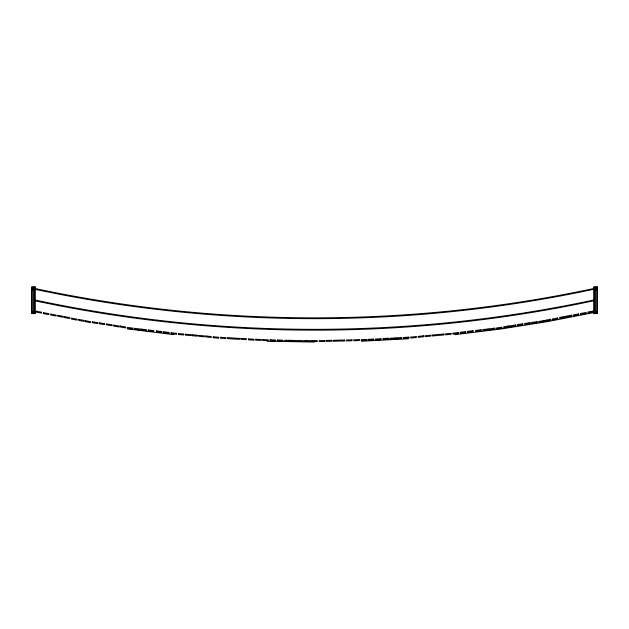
<?xml version="1.0" encoding="UTF-8"?>
<svg xmlns="http://www.w3.org/2000/svg" width="629" height="629" viewBox="0 0 629 629"><rect width="100%" height="100%" fill="white"/><g stroke="black" fill="none" stroke-linecap="round" stroke-linejoin="round"><path stroke-width="0.94" d="M34.91 288.766L34.965 288.475C218.585 327.615 410.328 327.638 593.941 288.467L594.091 289.214C410.399 328.527 218.522 328.424 34.815 289.269M34.854 300.56L34.965 299.97C218.585 339.11 410.328 339.133 593.941 299.962L594.091 300.709C410.399 340.022 218.522 339.919 34.815 300.764M594.098 312.527L548.024 321.529L501.659 328.904L455.058 334.659M361.4 341.24L408.292 338.772M267.514 341.24L314.453 342.058M127.255 328.904L173.856 334.659M593.949 311.732L594.091 312.471M596.976 288.011L596.976 289.717M596.937 311.481L596.937 312.88M596.835 286.942L596.835 313.596M595.584 286.942L595.584 313.596M594.342 286.942L594.342 313.596M594.201 288.011L594.201 289.717M34.799 288.011L34.799 289.717M34.76 311.481L34.76 312.88M34.658 286.942L34.658 313.596M33.416 286.942L33.416 313.596M32.165 286.942L32.165 313.596M32.024 288.011L32.024 289.717M297.879 340.501L297.855 341.453L303.375 341.586L303.398 340.635L297.879 340.501M304.868 340.501L304.845 341.453L310.364 341.586L310.388 340.635L304.868 340.501M311.764 340.501L311.74 341.453L317.26 341.586L317.283 340.635L311.764 340.501M277.444 340.006L277.413 340.965L282.932 341.138L282.964 340.179L277.444 340.006M291.038 340.344L291.007 341.303L296.526 341.476L296.558 340.517L291.038 340.344M270.179 339.794L270.148 340.745L275.667 340.949L275.699 339.998L270.179 339.794M255.822 339.259L255.783 340.21L261.302 340.446L261.342 339.487L255.822 339.259M240.931 338.41L240.883 339.361L246.403 339.621L246.442 338.669L240.931 338.41M234.082 338.119L234.035 339.07L239.555 339.346L239.602 338.394L234.082 338.119M262.733 339.558L262.686 340.509L268.198 340.792L268.245 339.841L262.733 339.558M227.737 337.694L227.682 338.654L233.202 338.96L233.249 338.001L227.737 337.694M248.573 338.889L248.518 339.849L254.03 340.187L254.085 339.228L248.573 338.889M220.504 337.27L220.433 338.229L225.945 338.622L226.008 337.671L220.504 337.27M213.247 336.806L213.168 337.757L218.672 338.205L218.75 337.254L213.247 336.806M185.508 334.196L185.421 335.147L190.925 335.611L191.012 334.659L185.508 334.196M192.042 334.77L191.963 335.721L197.467 336.193L197.545 335.241L192.042 334.77M198.89 335.399L198.803 336.35L204.307 336.837L204.394 335.886L198.89 335.399M178.447 333.543L178.361 334.494L183.865 335.005L183.951 334.054L178.447 333.543M171.198 332.749L171.096 333.7L176.584 334.321L176.694 333.37L171.198 332.749M163.744 331.798L163.634 332.741L169.122 333.386L169.232 332.442L163.744 331.798M205.817 335.949L205.707 336.892L211.187 337.537L211.297 336.594L205.817 335.949M148.326 329.958L148.216 330.909L153.696 331.569L153.814 330.626L148.326 329.958M134.63 328.307L134.512 329.258L139.992 329.926L140.11 328.983L134.63 328.307M156.456 330.878L156.338 331.821L161.826 332.497L161.944 331.546L156.456 330.878M127.569 327.426L127.451 328.369L132.931 329.069L133.049 328.126L127.569 327.426M141.171 329.077L141.045 330.021L146.526 330.728L146.651 329.777L141.171 329.077M92.432 321.828L92.29 322.771L97.754 323.589L97.896 322.638L92.432 321.828M106.726 323.959L106.584 324.902L112.048 325.728L112.19 324.784L106.726 323.959M99.382 322.85L99.24 323.793L104.705 324.627L104.846 323.683L99.382 322.85M113.794 325.162L113.645 326.105L119.101 326.978L119.251 326.034L113.794 325.162M36.183 311.19L36.01 312.133L41.443 313.132L41.616 312.188L36.183 311.19M43.495 312.684L43.322 313.619L48.755 314.618L48.928 313.674L43.495 312.684M50.839 314.083L50.666 315.019L56.099 316.017L56.272 315.082L50.839 314.083M57.899 315.341L57.726 316.277L63.159 317.275L63.332 316.34L57.899 315.341M64.441 316.599L64.268 317.543L69.701 318.533L69.866 317.598L64.441 316.599M71.698 318.172L71.525 319.115L76.958 320.114L77.131 319.17L71.698 318.172M78.759 319.43L78.586 320.373L84.019 321.372L84.192 320.428L78.759 319.43M85.3 320.688L85.127 321.631L90.56 322.63L90.733 321.686L85.3 320.688M120.359 326.034L120.186 326.97L125.619 327.968L125.792 327.033L120.359 326.034M509.081 325.853L503.648 326.852L503.821 327.795L509.254 326.797L509.081 325.853M593.257 311.017L587.824 312.015L587.997 312.951L593.43 311.953L593.257 311.017M571.533 315.16L566.1 316.159L566.273 317.102L571.706 316.104L571.533 315.16M578.594 313.902L573.161 314.901L573.334 315.844L578.766 314.846L578.594 313.902M585.937 312.503L580.512 313.501L580.677 314.445L586.11 313.446L585.937 312.503M564.999 316.426L559.566 317.417L559.739 318.36L565.172 317.362L564.999 316.426M550.674 319.257L545.241 320.255L545.414 321.191L550.847 320.192L550.674 319.257M557.734 317.999L552.301 318.997L552.474 319.933L557.907 318.934L557.734 317.999M544.14 320.515L538.707 321.513L538.88 322.449L544.313 321.458L544.14 320.515M515.638 324.989L510.182 325.861L510.331 326.805L515.788 325.932L515.638 324.989M530.05 322.677L524.586 323.51L524.735 324.454L530.192 323.62L530.05 322.677M522.707 323.778L517.242 324.603L517.392 325.555L522.848 324.729L522.707 323.778M537.001 321.647L531.536 322.465L531.678 323.408L537.142 322.591L537.001 321.647M488.269 328.896L482.789 329.604L482.907 330.547L488.387 329.848L488.269 328.896M501.863 327.245L496.383 327.953L496.509 328.896L501.989 328.196L501.863 327.245M472.977 330.697L467.496 331.373L467.614 332.316L473.094 331.648L472.977 330.697M494.811 328.134L489.323 328.802L489.441 329.753L494.921 329.077L494.811 328.134M481.106 329.785L475.626 330.445L475.736 331.397L481.224 330.728L481.106 329.785M423.624 335.768L418.136 336.413L418.246 337.364L423.734 336.719L423.624 335.768M465.688 331.617L460.2 332.261L460.31 333.213L465.798 332.568L465.688 331.617M458.234 332.576L452.746 333.189L452.849 334.141L458.337 333.527L458.234 332.576M450.985 333.37L445.489 333.873L445.576 334.825L451.072 334.321L450.985 333.37M430.543 335.226L425.047 335.705L425.125 336.657L430.629 336.177L430.543 335.226M437.391 334.589L431.887 335.06L431.974 336.012L437.477 335.54L437.391 334.589M443.932 334.023L438.429 334.486L438.507 335.438L444.011 334.974L443.932 334.023M416.194 336.633L410.682 337.073L410.761 338.025L416.264 337.584L416.194 336.633M408.936 337.097L403.425 337.49L403.496 338.441L408.999 338.048L408.936 337.097M380.859 338.716L375.348 339.055L375.411 340.006L380.922 339.668L380.859 338.716M401.695 337.521L396.184 337.828L396.239 338.779L401.75 338.473L401.695 337.521M366.707 339.385L361.188 339.66L361.235 340.619L366.754 340.336L366.707 339.385M395.35 337.938L389.831 338.221L389.878 339.173L395.397 338.889L395.35 337.938M388.51 338.229L382.99 338.488L383.037 339.448L388.549 339.18L388.51 338.229M373.61 339.078L368.091 339.314L368.13 340.265L373.65 340.037L373.61 339.078M359.253 339.621L353.734 339.817L353.773 340.776L359.293 340.572L359.253 339.621M338.394 340.171L332.875 340.344L332.906 341.295L338.426 341.122L338.394 340.171M351.996 339.833L346.477 340.006L346.508 340.965L352.028 340.784L351.996 339.833M331.554 340.32L326.034 340.454L326.058 341.413L331.577 341.28L331.554 340.32M35.177 286.942L31.647 286.942L31.647 313.596L35.177 313.596L35.177 286.942M597.353 286.942L593.823 286.942L593.823 313.596L597.353 313.596L597.353 286.942M35.373 288.011L31.45 288.011L31.45 289.717L35.373 289.717L35.373 288.011M597.55 288.011L593.627 288.011L593.627 289.717L597.55 289.717L597.55 288.011M35.326 311.481L31.497 311.481L31.497 312.88L35.326 312.88L35.326 311.481M597.503 311.481L593.674 311.481L593.674 312.88L597.503 312.88L597.503 311.481M344.763 340.092L339.243 340.092L339.243 341.044L344.763 341.044L344.763 340.092M290.197 340.265L284.67 340.265L284.67 341.225L290.197 341.225L290.197 340.265M324.737 340.564L319.21 340.564L319.21 341.523L324.737 341.523L324.737 340.564"/></g></svg>
